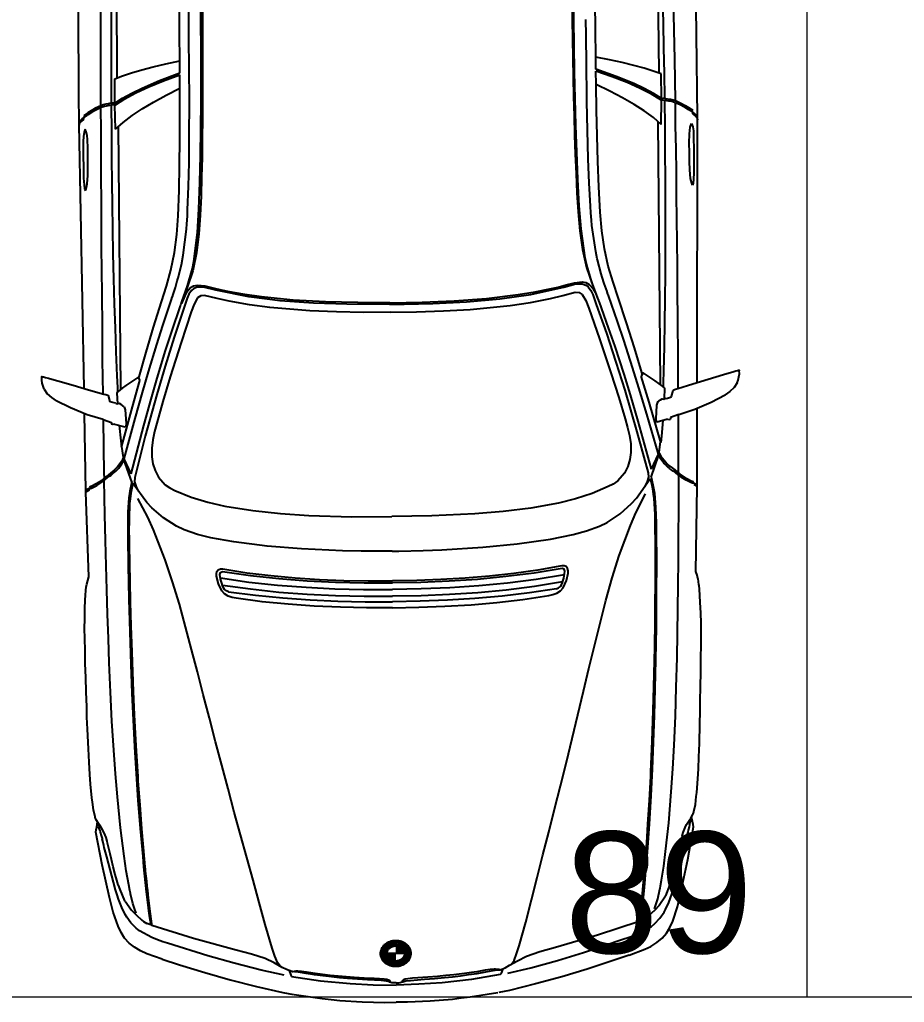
# Model space of a CAD drawing. Header units: inches. Extents: x 13 to 261, y -112 to -47.
# Drawn here: x 221.956 to 224.58, y -58.562 to -55.649 of the extents above; entities that cross this region are included whole.
import ezdxf

# ---------------------------------------------------------------- set-up
doc = ezdxf.new("R2010")
doc.units = ezdxf.units.IN
doc.header["$MEASUREMENT"] = 0
doc.layers.add('CAJONES', color=3, linetype='Continuous', lineweight=20)
doc.layers.add('TEXTOS', color=124, linetype='Continuous', lineweight=30)
doc.styles.add('TEXTOS', font='ARIALUNI.TTF', dxfattribs={"height": 0.36})

msp = doc.modelspace()

# ---------------------------------------------------------------- linework, layer by layer
at = {"linetype": 'Continuous'}
for p, q in [((223.6649, -55.7955), (223.6645, -55.76)), ((222.4309, -55.8066), (222.4306, -55.7711)), ((222.4308, -55.8521), (222.431, -55.8126)), ((223.6658, -55.841), (223.6649, -55.8015)), ((223.8591, -55.8823), (223.858, -55.8098)), ((222.2382, -55.8968), (222.2381, -55.8243)), ((222.2382, -55.8968), (222.2282, -55.8959)), ((223.8591, -55.8823), (223.8691, -55.8812)), ((222.151, -55.9351), (222.146, -55.9331)), ((223.947, -55.919), (223.952, -55.917)), ((223.9521, -55.9285), (223.952, -55.9225)), ((222.1322, -55.9572), (222.1322, -55.9567)), ((222.1323, -55.9597), (222.1322, -55.9572)), ((222.1468, -56.7421), (222.1323, -55.9597)), ((222.1461, -55.9446), (222.1461, -55.9386)), ((223.8562, -56.7309), (223.8492, -55.9504)), ((223.9657, -56.7259), (223.9662, -55.9433)), ((223.9662, -55.9408), (223.9662, -55.9403)), ((223.9662, -55.9433), (223.9662, -55.9408)), ((222.2563, -56.7452), (222.2493, -55.9647)), ((222.4069, -56.4758), (222.4074, -56.4743)), ((223.674, -56.4825), (223.6735, -56.481)), ((223.7008, -56.4642), (223.7003, -56.4627)), ((222.4341, -56.4936), (222.4345, -56.4921)), ((223.8683, -56.7402), (223.8671, -56.7738)), ((223.8891, -56.7666), (223.8939, -56.7485)), ((223.8984, -56.7465), (223.8939, -56.7485)), ((222.2144, -56.7615), (222.219, -56.7635)), ((222.2241, -56.7815), (222.219, -56.7635)), ((222.2444, -56.7548), (222.2462, -56.7883)), ((223.8721, -56.7722), (223.8671, -56.7738)), ((222.2412, -56.7868), (222.2462, -56.7883)), ((222.2658, -56.7971), (222.2688, -56.8056)), ((223.8477, -56.7829), (223.8448, -56.7915)), ((223.9654, -57.0284), (223.9654, -56.8009)), ((222.1525, -57.0446), (222.1484, -56.8171)), ((222.2031, -56.8346), (222.2282, -56.8429)), ((223.8776, -56.8332), (223.8462, -56.8419)), ((223.8861, -56.8326), (223.8857, -56.8336)), ((223.911, -56.8194), (223.8861, -56.8281)), ((223.8861, -56.8281), (223.8861, -56.8326)), ((222.2282, -56.8429), (222.2282, -56.8474)), ((222.2282, -56.8474), (222.2287, -56.8484)), ((222.2367, -56.8478), (222.2683, -56.8561)), ((222.2636, -56.9466), (222.2588, -56.9141)), ((223.8525, -56.9324), (223.8567, -56.8999)), ((222.2888, -57.0194), (222.2652, -56.9531)), ((223.8287, -57.0056), (223.8511, -56.9389)), ((223.8252, -57.0116), (223.8257, -57.0106)), ((223.8268, -57.0131), (223.8257, -57.0106)), ((222.2908, -57.0269), (222.2918, -57.0244)), ((222.2923, -57.0254), (222.2918, -57.0244)), ((223.9549, -57.0275), (223.9639, -57.0329)), ((223.9612, -57.2849), (223.9654, -57.0339)), ((223.9639, -57.0329), (223.9654, -57.0339)), ((223.9654, -57.0339), (223.9654, -57.0284)), ((223.9654, -57.0304), (223.9654, -57.0299)), ((222.1525, -57.0501), (222.1525, -57.0446)), ((222.1525, -57.0466), (222.1525, -57.0461)), ((222.154, -57.0491), (222.1525, -57.0501)), ((222.1613, -57.301), (222.1525, -57.0501)), ((222.163, -57.0435), (222.154, -57.0491)), ((222.3357, -57.124), (222.3067, -57.0682)), ((223.7836, -57.111), (223.8116, -57.0548)), ((223.9711, -57.3263), (223.9705, -57.3239)), ((222.1521, -57.3426), (222.1526, -57.3401)), ((223.9551, -57.9985), (223.9556, -57.9965)), ((222.1801, -58.0144), (222.1796, -58.0124)), ((223.9332, -58.0732), (223.9361, -58.0617)), ((222.2033, -58.0887), (222.2002, -58.0772)), ((222.2684, -58.2621), (222.2679, -58.2611)), ((223.8713, -58.2478), (223.8718, -58.2468)), ((223.7935, -58.321), (223.8074, -58.3149)), ((222.3475, -58.3339), (222.3335, -58.328)), ((223.0802, -58.3823), (223.0618, -58.3824)), ((223.0464, -58.4112), (223.0304, -58.4113)), ((223.0469, -58.4099), (223.0307, -58.41)), ((223.0475, -58.4086), (223.031, -58.4087)), ((223.0482, -58.4072), (223.0314, -58.4074)), ((223.0449, -58.406), (223.0319, -58.4061)), ((223.0416, -58.4047), (223.0325, -58.4048)), ((223.0383, -58.4034), (223.0331, -58.4035)), ((223.0351, -58.4022), (223.0337, -58.4022)), ((223.0359, -58.4009), (223.0345, -58.4009)), ((223.0368, -58.3995), (223.0353, -58.3996)), ((223.0393, -58.3982), (223.0362, -58.3983)), ((223.0386, -58.3969), (223.0372, -58.3969)), ((223.0398, -58.3956), (223.0383, -58.3956)), ((223.0404, -58.3995), (223.0383, -58.3995)), ((223.0437, -58.3943), (223.0395, -58.3943)), ((223.0426, -58.393), (223.0409, -58.393)), ((223.0442, -58.3917), (223.0423, -58.3917)), ((223.0449, -58.3956), (223.0436, -58.3956)), ((223.0635, -58.3902), (223.044, -58.3904)), ((223.0451, -58.3995), (223.0448, -58.3995)), ((223.0635, -58.3889), (223.0458, -58.3891)), ((223.0484, -58.4007), (223.0459, -58.4008)), ((223.0634, -58.3915), (223.0466, -58.3917)), ((223.0525, -58.402), (223.0471, -58.4021)), ((223.049, -58.4059), (223.0472, -58.406)), ((223.0634, -58.3928), (223.0477, -58.3929)), ((223.0636, -58.3876), (223.0479, -58.3877)), ((223.05, -58.4046), (223.048, -58.4046)), ((223.0511, -58.4033), (223.0482, -58.4033)), ((223.0634, -58.3941), (223.0489, -58.3942)), ((223.0663, -58.3954), (223.05, -58.3955)), ((223.0636, -58.3863), (223.0503, -58.3864)), ((223.0612, -58.3967), (223.0512, -58.3968)), ((223.054, -58.4007), (223.0517, -58.4007)), ((223.0582, -58.3981), (223.0523, -58.3981)), ((223.0637, -58.385), (223.0532, -58.3851)), ((223.0559, -58.3994), (223.0533, -58.3994)), ((223.0637, -58.3837), (223.0567, -58.3838)), ((223.076, -58.394), (223.0662, -58.3941)), ((223.0686, -58.3915), (223.0676, -58.3915)), ((223.0691, -58.3928), (223.0676, -58.3928)), ((223.068, -58.3902), (223.0677, -58.3902)), ((223.0737, -58.3836), (223.0683, -58.3837)), ((223.0732, -58.3849), (223.0688, -58.385)), ((223.0727, -58.3862), (223.0694, -58.3863)), ((223.0722, -58.3875), (223.0699, -58.3876)), ((223.0717, -58.3888), (223.0704, -58.3888)), ((223.0712, -58.3901), (223.0709, -58.3901)), ((223.0793, -58.3979), (223.0711, -58.3979)), ((223.0827, -58.3991), (223.0711, -58.3992)), ((223.085, -58.4004), (223.0711, -58.4005)), ((223.087, -58.4017), (223.0711, -58.4018)), ((223.0885, -58.403), (223.0712, -58.4031)), ((223.0898, -58.4043), (223.0712, -58.4044)), ((223.091, -58.4056), (223.0712, -58.4057)), ((223.0919, -58.4069), (223.0712, -58.407)), ((223.0927, -58.4081), (223.0712, -58.4083)), ((223.0934, -58.4094), (223.0712, -58.4096)), ((223.094, -58.4107), (223.0712, -58.4109)), ((223.0746, -58.3927), (223.073, -58.3927)), ((223.0745, -58.3914), (223.0736, -58.3914)), ((223.0744, -58.3901), (223.0741, -58.3901)), ((223.0895, -58.3952), (223.0759, -58.3953)), ((223.0852, -58.3835), (223.0783, -58.3836)), ((223.0888, -58.3848), (223.0783, -58.3849)), ((223.0917, -58.3861), (223.0784, -58.3862)), ((223.0942, -58.3873), (223.0785, -58.3875)), ((223.0962, -58.3886), (223.0785, -58.3888)), ((223.0981, -58.3899), (223.0786, -58.3901)), ((223.0998, -58.3912), (223.0787, -58.3914)), ((223.0944, -58.3925), (223.0787, -58.3927)), ((223.0936, -58.3938), (223.0788, -58.394)), ((223.0886, -58.3965), (223.081, -58.3966)), ((223.0885, -58.3978), (223.084, -58.3978)), ((223.0891, -58.3991), (223.0864, -58.3991)), ((223.0903, -58.4004), (223.0883, -58.4004)), ((223.0915, -58.4017), (223.0898, -58.4017)), ((223.0927, -58.4029), (223.0912, -58.403)), ((223.0939, -58.4042), (223.0924, -58.4043)), ((223.0955, -58.399), (223.0929, -58.399)), ((223.0942, -58.3977), (223.0932, -58.3977)), ((223.0951, -58.4055), (223.0934, -58.4055)), ((223.0967, -58.4003), (223.0941, -58.4003)), ((223.1109, -58.4067), (223.0942, -58.4068)), ((223.1114, -58.408), (223.0949, -58.4081)), ((223.0961, -58.4016), (223.0954, -58.4016)), ((223.1118, -58.4093), (223.0956, -58.4094)), ((223.1121, -58.4106), (223.0961, -58.4107)), ((223.0992, -58.3964), (223.0967, -58.3964)), ((223.1105, -58.4054), (223.0973, -58.4055)), ((223.1004, -58.3977), (223.0978, -58.3977)), ((223.0998, -58.399), (223.099, -58.399)), ((223.1099, -58.4041), (223.0991, -58.4042)), ((223.1013, -58.3925), (223.0994, -58.3925)), ((223.1026, -58.3938), (223.1006, -58.3938)), ((223.1093, -58.4028), (223.101, -58.4029)), ((223.1039, -58.395), (223.1019, -58.3951)), ((223.1086, -58.4015), (223.1029, -58.4016)), ((223.105, -58.3963), (223.1031, -58.3964)), ((223.106, -58.3976), (223.1043, -58.3976)), ((223.1078, -58.4002), (223.1047, -58.4002)), ((223.1069, -58.3989), (223.1055, -58.3989)), ((223.0455, -58.4151), (223.0298, -58.4152)), ((223.0454, -58.4164), (223.0298, -58.4165)), ((223.0453, -58.4177), (223.0298, -58.4178)), ((223.0454, -58.419), (223.0298, -58.4191)), ((223.0455, -58.4203), (223.0299, -58.4204)), ((223.0457, -58.4138), (223.03, -58.4139)), ((223.0458, -58.4216), (223.03, -58.4217)), ((223.046, -58.4125), (223.0302, -58.4126)), ((223.0461, -58.4229), (223.0302, -58.423)), ((223.0465, -58.4242), (223.0305, -58.4243)), ((223.047, -58.4255), (223.0308, -58.4256)), ((223.0476, -58.4268), (223.0312, -58.4269)), ((223.0484, -58.428), (223.0316, -58.4282)), ((223.0492, -58.4293), (223.0321, -58.4295)), ((223.0502, -58.4306), (223.0327, -58.4308)), ((223.0514, -58.4319), (223.0333, -58.4321)), ((223.0527, -58.4332), (223.034, -58.4334)), ((223.0543, -58.4345), (223.0348, -58.4347)), ((223.0562, -58.4358), (223.0356, -58.436)), ((223.0585, -58.4371), (223.0365, -58.4373)), ((223.0616, -58.4383), (223.0376, -58.4385)), ((223.0666, -58.4396), (223.0387, -58.4398)), ((223.103, -58.4406), (223.04, -58.4411)), ((223.0972, -58.4172), (223.0453, -58.4177)), ((223.0713, -58.4174), (223.0473, -58.4177)), ((223.0713, -58.4187), (223.0474, -58.419)), ((223.0713, -58.42), (223.0476, -58.4203)), ((223.0713, -58.4213), (223.0478, -58.4215)), ((223.0713, -58.4226), (223.0482, -58.4228)), ((223.0713, -58.4239), (223.0486, -58.4241)), ((223.0714, -58.4252), (223.0492, -58.4254)), ((223.0714, -58.4265), (223.0498, -58.4267)), ((223.0714, -58.4278), (223.0507, -58.428)), ((223.0714, -58.4291), (223.0516, -58.4293)), ((223.0714, -58.4304), (223.0527, -58.4306)), ((223.0714, -58.4317), (223.0541, -58.4319)), ((223.0714, -58.433), (223.0556, -58.4332)), ((223.0714, -58.4343), (223.0575, -58.4345)), ((223.0715, -58.4356), (223.0599, -58.4357)), ((223.0715, -58.4369), (223.0632, -58.437)), ((223.0944, -58.412), (223.0712, -58.4122)), ((223.0948, -58.4133), (223.0713, -58.4135)), ((223.095, -58.4146), (223.0713, -58.4148)), ((223.0952, -58.4159), (223.0713, -58.4161)), ((223.1043, -58.4392), (223.0763, -58.4395)), ((223.1054, -58.4379), (223.0813, -58.4382)), ((223.1064, -58.4366), (223.0844, -58.4368)), ((223.1073, -58.4353), (223.0867, -58.4355)), ((223.1081, -58.434), (223.0886, -58.4342)), ((223.1088, -58.4327), (223.0901, -58.4329)), ((223.1095, -58.4314), (223.0914, -58.4316)), ((223.1101, -58.4301), (223.0926, -58.4302)), ((223.1107, -58.4288), (223.0936, -58.4289)), ((223.1111, -58.4275), (223.0944, -58.4276)), ((223.1116, -58.4262), (223.0951, -58.4263)), ((223.1119, -58.4249), (223.0957, -58.425)), ((223.1122, -58.4236), (223.0962, -58.4237)), ((223.1123, -58.4119), (223.0965, -58.412)), ((223.1124, -58.4223), (223.0966, -58.4224)), ((223.1125, -58.4132), (223.0968, -58.4133)), ((223.1126, -58.421), (223.0969, -58.4211)), ((223.1127, -58.4145), (223.097, -58.4146)), ((223.1127, -58.4197), (223.0971, -58.4198)), ((223.1128, -58.4158), (223.0972, -58.4159)), ((223.1128, -58.4171), (223.0972, -58.4172)), ((223.1128, -58.4184), (223.0972, -58.4185)), ((223.1017, -58.4419), (223.0413, -58.4424)), ((223.1002, -58.4432), (223.0428, -58.4437)), ((223.0986, -58.4445), (223.0445, -58.445)), ((223.0967, -58.4458), (223.0463, -58.4463)), ((223.0947, -58.4471), (223.0484, -58.4475)), ((223.0923, -58.4485), (223.0509, -58.4488)), ((223.0894, -58.4498), (223.0537, -58.4501)), ((223.0859, -58.4511), (223.0573, -58.4514)), ((223.0808, -58.4525), (223.0624, -58.4526))]:
    msp.add_line(p, q, dxfattribs=at)
for points in [[(223.8691, -55.8812), (223.868, -55.8072), (223.8663, -55.7337), (223.8652, -55.6597), (223.8635, -55.5857), (223.8613, -55.5118), (223.8597, -55.4378), (223.8575, -55.3638), (223.8548, -55.2898), (223.8522, -55.2158), (223.8495, -55.1418), (223.8464, -55.0679), (223.8432, -54.9939), (223.8395, -54.9204), (223.8359, -54.8465)], [(222.1968, -55.9042), (222.1967, -55.7822), (222.1969, -55.6942), (222.1971, -55.6061), (222.1974, -55.5246), (222.1981, -55.4431), (222.1988, -55.3486), (222.2005, -55.2536), (222.2028, -55.1256), (222.2041, -55.0426), (222.2053, -54.959), (222.2066, -54.876)], [(222.2282, -55.8959), (222.228, -55.8219), (222.2284, -55.7484), (222.2282, -55.6744), (222.2286, -55.6004), (222.2294, -55.5264), (222.2297, -55.4523), (222.2306, -55.3783), (222.2319, -55.3043), (222.2332, -55.2303), (222.2346, -55.1563), (222.2364, -55.0823), (222.2383, -55.0083), (222.2406, -54.9347), (222.2429, -54.8607)], [(223.9007, -55.8889), (223.8986, -55.7669), (223.8968, -55.6789), (223.895, -55.591), (223.8933, -55.5095), (223.8911, -55.428), (223.8887, -55.3335), (223.8854, -55.2385), (223.8807, -55.1106), (223.878, -55.0276), (223.8752, -54.9441), (223.8725, -54.8611)], [(222.4576, -55.6593), (222.4573, -55.6288), (222.4573, -55.6283), (222.4564, -55.5243), (222.4557, -55.5068), (222.4533, -55.3988), (222.4519, -55.3594), (222.4507, -55.3364), (222.4429, -55.2504), (222.4413, -55.2374), (222.4225, -55.1466), (222.4204, -55.1396), (222.3927, -55.0524), (222.3906, -55.0469), (222.3906, -55.0464)], [(223.9662, -55.9408), (223.9661, -55.9378), (223.9654, -55.8563), (223.9642, -55.7748), (223.9635, -55.6928), (223.9622, -55.6134), (223.961, -55.5339), (223.9593, -55.4549), (223.9581, -55.3754), (223.9564, -55.2959), (223.9542, -55.2164), (223.952, -55.1369)], [(222.1322, -55.9572), (222.1322, -55.9542), (222.1315, -55.8727), (222.1313, -55.7912), (222.1305, -55.7092), (222.1303, -55.6297), (222.1301, -55.5502), (222.1304, -55.4712), (222.1302, -55.3917), (222.1305, -55.3122), (222.1313, -55.2327), (222.132, -55.1532)], [(222.2443, -55.2327), (222.2435, -55.3167), (222.2433, -55.4012), (222.243, -55.4852), (222.2428, -55.5692), (222.243, -55.6532), (222.2438, -55.7372), (222.2445, -55.8212)], [(223.8412, -55.2184), (223.8435, -55.3024), (223.8452, -55.3869), (223.847, -55.4709), (223.8487, -55.5549), (223.85, -55.6389), (223.8507, -55.7229), (223.8515, -55.8069)], [(222.4306, -55.7711), (222.4299, -55.6901), (222.4296, -55.6086), (222.4284, -55.5276), (222.4267, -55.4466), (222.4245, -55.3651)], [(223.6645, -55.76), (223.6638, -55.679), (223.6626, -55.5975), (223.6624, -55.5165), (223.6626, -55.4355), (223.6634, -55.354)], [(222.4936, -55.659), (222.4933, -55.5755)], [(223.5995, -55.6491), (223.5983, -55.5656)], [(222.4981, -55.6015), (222.4986, -55.659)], [(223.594, -55.5917), (223.5945, -55.6491)], [(222.4074, -56.4743), (222.4098, -56.4673), (222.4098, -56.4668), (222.4176, -56.4427), (222.4234, -56.4237), (222.4258, -56.4141), (222.4365, -56.372), (222.4369, -56.3695), (222.4412, -56.347), (222.4511, -56.2699), (222.4519, -56.2544), (222.4532, -56.2319), (222.454, -56.2124), (222.4569, -56.1438), (222.4583, -56.0723), (222.459, -55.9868), (222.4593, -55.9018), (222.4591, -55.8863), (222.4588, -55.7933), (222.458, -55.7053), (222.4576, -55.6593)], [(222.4345, -56.4921), (222.437, -56.4855), (222.4541, -56.4379), (222.4681, -56.3868), (222.4724, -56.3657), (222.4831, -56.2796), (222.4875, -56.2106), (222.4903, -56.1315), (222.4921, -56.052), (222.4934, -55.9725), (222.4937, -55.893), (222.494, -55.814), (222.4938, -55.7345), (222.4936, -55.659)], [(222.4986, -55.659), (222.4986, -55.716), (222.4986, -55.773), (222.4986, -55.83), (222.4986, -55.887), (222.4981, -55.944), (222.4976, -56.001), (222.4967, -56.058), (222.4952, -56.115), (222.4937, -56.172), (222.4912, -56.2285), (222.4872, -56.2851), (222.4802, -56.3401), (222.4692, -56.3937), (222.4531, -56.4434), (222.436, -56.4905)], [(223.5945, -55.6491), (223.5956, -55.7061), (223.5966, -55.7631), (223.5976, -55.8201), (223.5986, -55.8771), (223.6001, -55.9341), (223.6016, -55.9911), (223.6036, -56.0481), (223.6061, -56.1051), (223.6086, -56.162), (223.6121, -56.2185), (223.6171, -56.275), (223.6251, -56.3299), (223.6371, -56.3833), (223.6541, -56.4326), (223.672, -56.4795)], [(223.6735, -56.481), (223.6709, -56.4745), (223.653, -56.4272), (223.6381, -56.3763), (223.6334, -56.3553), (223.6211, -56.2694), (223.6155, -56.2005), (223.6113, -56.1215), (223.6081, -56.042), (223.6053, -55.9626), (223.6036, -55.8831), (223.6019, -55.8041), (223.6007, -55.7246), (223.5995, -55.6491)], [(223.7003, -56.4627), (223.6978, -56.4558), (223.6978, -56.4553), (223.6895, -56.4313), (223.6834, -56.4124), (223.6808, -56.4029), (223.6694, -56.361), (223.6689, -56.3585), (223.6642, -56.3361), (223.653, -56.2591), (223.6519, -56.2437), (223.6502, -56.2212), (223.649, -56.2017), (223.6449, -56.1332), (223.6422, -56.0617), (223.64, -55.9763), (223.6382, -55.8913), (223.6381, -55.8758), (223.6367, -55.7828), (223.636, -55.6948), (223.6355, -55.6488)], [(223.858, -55.8098), (223.8349, -55.8015), (223.8083, -55.7927), (223.7778, -55.7845), (223.7432, -55.7763), (223.7056, -55.7682), (223.6645, -55.76)], [(222.2381, -55.8243), (222.261, -55.8156), (222.2874, -55.8063), (222.3178, -55.7976), (222.3522, -55.7888), (222.3897, -55.7799), (222.4306, -55.7711)], [(222.2382, -55.8968), (222.2611, -55.8821), (222.2884, -55.8668), (222.3193, -55.8516), (222.3711, -55.8291), (222.4309, -55.8066)], [(222.2397, -55.9013), (222.2676, -55.884), (222.3009, -55.8662), (222.3393, -55.8479), (222.3826, -55.83), (222.431, -55.8126)], [(223.8591, -55.8823), (223.836, -55.868), (223.8084, -55.8532), (223.7772, -55.8385), (223.7251, -55.817), (223.6649, -55.7955)], [(223.8577, -55.8868), (223.8295, -55.8701), (223.7959, -55.8529), (223.7572, -55.8352), (223.7136, -55.8181), (223.6649, -55.8015)], [(223.803, -56.7003), (223.8014, -56.6948), (223.7798, -56.6215), (223.7561, -56.5477), (223.7314, -56.473), (223.716, -56.4271), (223.7016, -56.3797), (223.6901, -56.3283), (223.6826, -56.2749), (223.6776, -56.2194), (223.6735, -56.1445), (223.6703, -56.069), (223.6686, -55.993), (223.6669, -55.917), (223.6658, -55.841)], [(223.8588, -55.9593), (223.8357, -55.9395), (223.8085, -55.9197), (223.7783, -55.9005), (223.7441, -55.8808), (223.7064, -55.8612), (223.6658, -55.841)], [(222.2399, -55.9738), (222.2627, -55.9536), (222.2895, -55.9333), (222.3194, -55.9136), (222.3532, -55.8933), (222.3905, -55.8729), (222.4308, -55.8521)], [(222.309, -56.7137), (222.3105, -56.7082), (222.3308, -56.6345), (222.3531, -56.5603), (222.3765, -56.4851), (222.3911, -56.4389), (222.4046, -56.3913), (222.4152, -56.3397), (222.4217, -56.2862), (222.4257, -56.2306), (222.4285, -56.1556), (222.4304, -56.0801), (222.4307, -56.0041), (222.431, -55.9281), (222.4308, -55.8521)], [(222.2282, -55.8959), (222.2267, -55.8964), (222.2267, -55.8969), (222.2197, -55.8985), (222.2117, -55.8995), (222.2037, -55.9016), (222.1968, -55.9042), (222.1813, -55.9118), (222.1684, -55.9189), (222.158, -55.9255), (222.146, -55.9331)], [(222.2288, -55.9019), (222.2268, -55.9024), (222.2228, -55.9034), (222.2178, -55.9045), (222.2168, -55.9045), (222.2128, -55.905), (222.2073, -55.9061), (222.1973, -55.9097), (222.1968, -55.9097), (222.1953, -55.9107), (222.1933, -55.9117), (222.1894, -55.9132), (222.1834, -55.9163), (222.1724, -55.9224), (222.1585, -55.931), (222.1575, -55.9315), (222.156, -55.9325), (222.155, -55.933), (222.1461, -55.9386)], [(222.2399, -55.9738), (222.2383, -55.9023), (222.2397, -55.9013), (222.2283, -55.9019)], [(222.2474, -56.7522), (222.2467, -56.7392), (222.2454, -56.7053), (222.2423, -56.6333), (222.2397, -56.5628), (222.2375, -56.4923), (222.2354, -56.4173), (222.2337, -56.3428), (222.2325, -56.2684), (222.2314, -56.1994), (222.2303, -56.1304), (222.2297, -56.0614), (222.229, -55.9814), (222.2283, -55.9019)], [(223.8588, -55.9593), (223.8592, -55.8878), (223.8577, -55.8868), (223.8692, -55.8872)], [(223.8653, -56.7378), (223.8657, -56.7248), (223.8664, -56.6908), (223.8682, -56.6187), (223.8696, -56.5482), (223.8705, -56.4777), (223.8713, -56.4027), (223.8716, -56.3282), (223.8715, -56.2537), (223.8713, -56.1847), (223.8712, -56.1157), (223.8706, -56.0467), (223.8699, -55.9667), (223.8692, -55.8872)], [(223.8687, -55.8872), (223.8707, -55.8877), (223.8747, -55.8887), (223.8797, -55.8896), (223.8807, -55.8896), (223.8847, -55.8901), (223.8902, -55.891), (223.9003, -55.8944), (223.9008, -55.8944), (223.9023, -55.8954), (223.9043, -55.8964), (223.9083, -55.8979), (223.9143, -55.9008), (223.9254, -55.9067), (223.9394, -55.9151), (223.9404, -55.9156), (223.942, -55.9166), (223.943, -55.917), (223.952, -55.9225)], [(223.8691, -55.8812), (223.8706, -55.8817), (223.8706, -55.8822), (223.8777, -55.8836), (223.8857, -55.8846), (223.8937, -55.8865), (223.9007, -55.8889), (223.9163, -55.8963), (223.9293, -55.9032), (223.9399, -55.9096), (223.952, -55.917)], [(223.9093, -56.7429), (223.909, -56.6444), (223.9081, -56.5454), (223.9072, -56.4464), (223.9066, -56.3774), (223.906, -56.3084), (223.9053, -56.2394), (223.9042, -56.1704), (223.9036, -56.1014), (223.9025, -56.0324), (223.9014, -55.9634), (223.9008, -55.8944)], [(222.1322, -55.9537), (222.1352, -55.9492), (222.1411, -55.9432), (222.151, -55.9351)], [(222.2034, -56.7581), (222.202, -56.6596), (222.2011, -56.5606), (222.2003, -56.4617), (222.1996, -56.3927), (222.199, -56.3237), (222.1984, -56.2547), (222.1983, -56.1857), (222.1977, -56.1167), (222.1976, -56.0477), (222.1974, -55.9787), (222.1968, -55.9097)], [(223.9661, -55.9373), (223.9631, -55.9329), (223.957, -55.9269), (223.947, -55.919)], [(223.9662, -55.9433), (223.9626, -55.9374), (223.9521, -55.9285)], [(222.1322, -55.9572), (222.1322, -55.9557), (222.1322, -55.9547), (222.1322, -55.9537)], [(222.1323, -55.9597), (222.1357, -55.9537), (222.1461, -55.9446)], [(223.9512, -56.1397), (223.9489, -56.134), (223.9458, -56.1195), (223.9435, -56.0945), (223.9428, -56.069), (223.9421, -56.0431), (223.9418, -56.0151), (223.9426, -55.9875), (223.943, -55.9775), (223.9444, -55.968), (223.9483, -55.9572)], [(223.9483, -55.9572), (223.9519, -55.9665), (223.954, -55.9789), (223.9546, -55.9939), (223.9555, -56.0379), (223.9558, -56.0704), (223.9556, -56.1024), (223.9548, -56.1224), (223.9534, -56.134), (223.9512, -56.1397)], [(223.9662, -55.9408), (223.9662, -55.9393), (223.9661, -55.9383), (223.9661, -55.9373)], [(222.1504, -55.9732), (222.147, -55.9826), (222.1451, -55.9951), (222.1447, -56.0101), (222.1446, -56.0541), (222.1449, -56.0866), (222.1457, -56.1186), (222.1469, -56.1386), (222.1485, -56.1501), (222.1508, -56.1558)], [(222.1508, -56.1558), (222.153, -56.1501), (222.1558, -56.1355), (222.1576, -56.1105), (222.1579, -56.085), (222.1582, -56.059), (222.1579, -56.031), (222.1567, -56.0035), (222.1561, -55.9935), (222.1545, -55.984), (222.1504, -55.9732)], [(223.054, -56.488), (223.0545, -56.488), (223.1495, -56.4862), (223.15, -56.4862), (223.245, -56.4823), (223.3404, -56.4755), (223.4348, -56.4641), (223.4843, -56.4562), (223.5287, -56.4473), (223.5531, -56.4416), (223.5771, -56.4353), (223.601, -56.4291), (223.6245, -56.4264), (223.6355, -56.4283), (223.6451, -56.4337), (223.6567, -56.4466), (223.6623, -56.4571), (223.672, -56.4795)], [(223.0541, -56.493), (222.9266, -56.4927), (222.827, -56.4895), (222.728, -56.4824), (222.6359, -56.4708), (222.5372, -56.4511), (222.5016, -56.4425), (222.4831, -56.4421), (222.4721, -56.4462), (222.4652, -56.4518), (222.4578, -56.4628), (222.4524, -56.4749), (222.4426, -56.504), (222.4139, -56.5902), (222.3872, -56.676), (222.3624, -56.7602), (222.3285, -56.884), (222.2971, -57.0058)], [(223.054, -56.488), (223.0535, -56.488), (222.9585, -56.4879), (222.958, -56.4879), (222.863, -56.4857), (222.7674, -56.4806), (222.6729, -56.4709), (222.6233, -56.4639), (222.5787, -56.4558), (222.5542, -56.4505), (222.5301, -56.4447), (222.5061, -56.4389), (222.4825, -56.4366), (222.4716, -56.4387), (222.4621, -56.4443), (222.4507, -56.4574), (222.4453, -56.468), (222.436, -56.4905)], [(223.0541, -56.493), (223.1816, -56.4904), (223.281, -56.4855), (223.3799, -56.4766), (223.4718, -56.4633), (223.5701, -56.4419), (223.6056, -56.4326), (223.624, -56.4319), (223.6351, -56.4358), (223.6421, -56.4413), (223.6497, -56.4522), (223.6553, -56.4641), (223.6656, -56.493), (223.6959, -56.5788), (223.7241, -56.664), (223.7504, -56.7478), (223.7865, -56.871), (223.8201, -56.9922)], [(223.0543, -56.5165), (223.1333, -56.5153), (223.2128, -56.5126), (223.2917, -56.5079), (223.4106, -56.4963), (223.471, -56.4873), (223.5304, -56.4753), (223.5304, -56.4753), (223.5664, -56.4664), (223.6033, -56.4571), (223.6148, -56.4575), (223.6243, -56.4639), (223.635, -56.4818), (223.6442, -56.5047), (223.6755, -56.595), (223.7094, -56.6962), (223.7326, -56.769), (223.7516, -56.8328), (223.7589, -56.8577), (223.7646, -56.8817), (223.7683, -56.9066), (223.7685, -56.9321), (223.7652, -56.9527), (223.7594, -56.9732), (223.7496, -56.9933), (223.7298, -57.0165), (223.7164, -57.0256), (223.7014, -57.0332), (223.6536, -57.0537), (223.6048, -57.0696), (223.5544, -57.0821), (223.472, -57.0968), (223.3896, -57.107), (223.3061, -57.1143), (223.1782, -57.1204), (223.0597, -57.122)], [(222.287, -56.9954), (222.2656, -56.9511), (222.2986, -56.8318), (222.3204, -56.7541), (222.3378, -56.6929), (222.3626, -56.6117), (222.3806, -56.5555), (222.4059, -56.4788), (222.4069, -56.4758)], [(223.0543, -56.5165), (222.9753, -56.5167), (222.8958, -56.5154), (222.8167, -56.5121), (222.6976, -56.5027), (222.6371, -56.4947), (222.5775, -56.4838), (222.5775, -56.4838), (222.5414, -56.4756), (222.5043, -56.4669), (222.4928, -56.4675), (222.4834, -56.4741), (222.473, -56.4922), (222.4642, -56.5153), (222.4346, -56.6061), (222.4025, -56.7079), (222.3806, -56.7811), (222.3627, -56.8452), (222.3559, -56.8703), (222.3506, -56.8943), (222.3474, -56.9194), (222.3476, -56.9449), (222.3513, -56.9653), (222.3575, -56.9858), (222.3676, -57.0057), (222.3878, -57.0285), (222.4014, -57.0374), (222.4165, -57.0447), (222.4647, -57.0643), (222.5138, -57.0794), (222.5644, -57.0909), (222.647, -57.1042), (222.7296, -57.1129), (222.8132, -57.1187), (222.9412, -57.1226), (223.0597, -57.122)], [(223.83, -56.9816), (223.7907, -56.8389), (223.7675, -56.7611), (223.7484, -56.6998), (223.7217, -56.618), (223.7027, -56.5622), (223.6755, -56.486), (223.674, -56.4825)], [(223.83, -56.9816), (223.8506, -56.9369), (223.8155, -56.8182), (223.7923, -56.7409), (223.7738, -56.6801), (223.7476, -56.5993), (223.7286, -56.5435), (223.7019, -56.4672), (223.7008, -56.4642)], [(222.287, -56.9954), (222.3238, -56.8521), (222.3456, -56.7739), (222.3635, -56.7122), (222.3888, -56.63), (222.4068, -56.5738), (222.4326, -56.4971), (222.4341, -56.4936)], [(224.0899, -56.6893), (224.0904, -56.6888), (224.0879, -56.6893), (224.0849, -56.6898), (224.0794, -56.6914), (224.0709, -56.6939), (224.0604, -56.697), (224.043, -56.7022), (223.9981, -56.7161), (223.9527, -56.73), (223.9074, -56.7439), (223.9014, -56.7454), (223.8984, -56.7465)], [(224.0842, -56.7258), (224.0871, -56.7173), (224.089, -56.7083), (224.0905, -56.6988), (224.0899, -56.6893)], [(222.022, -56.7078), (222.0214, -56.7073), (222.024, -56.7077), (222.027, -56.7082), (222.0325, -56.7097), (222.041, -56.7121), (222.0515, -56.715), (222.0691, -56.7198), (222.1142, -56.7329), (222.1598, -56.746), (222.2054, -56.7591), (222.2114, -56.7606), (222.2144, -56.7615)], [(222.0283, -56.7442), (222.0252, -56.7357), (222.0231, -56.7267), (222.0215, -56.7173), (222.022, -56.7078)], [(222.2444, -56.7548), (222.2538, -56.7472), (222.2608, -56.7416), (222.2717, -56.7335), (222.307, -56.7097), (222.3126, -56.7192)], [(222.2578, -56.9167), (222.2908, -56.7964), (222.3126, -56.7192)], [(223.8683, -56.7402), (223.8587, -56.7328), (223.8517, -56.7274), (223.8406, -56.7195), (223.8049, -56.6963), (223.7995, -56.7059)], [(223.8578, -56.9023), (223.8227, -56.7827), (223.7995, -56.7059)], [(222.0283, -56.7442), (222.0379, -56.7581), (222.0505, -56.7695), (222.0646, -56.7789)], [(224.0842, -56.7258), (224.0748, -56.7399), (224.0624, -56.7515), (224.0485, -56.7611)], [(222.2031, -56.8346), (222.156, -56.8201), (222.1063, -56.8), (222.0646, -56.7789)], [(223.8477, -56.7829), (223.8561, -56.7759), (223.8611, -56.7728), (223.8666, -56.7738), (223.8671, -56.7738)], [(223.8721, -56.7722), (223.8736, -56.7717), (223.8771, -56.7707), (223.8891, -56.7671)], [(223.911, -56.8194), (223.9579, -56.8039), (224.0072, -56.783), (224.0485, -56.7611)], [(222.2412, -56.7868), (222.2397, -56.7863), (222.2362, -56.7853), (222.2241, -56.782)], [(222.2658, -56.7971), (222.2572, -56.7902), (222.2522, -56.7872), (222.2467, -56.7883), (222.2462, -56.7883)], [(222.2688, -56.8056), (222.2717, -56.8465), (222.2708, -56.8545), (222.2683, -56.8561)], [(223.8448, -56.7915), (223.8426, -56.8325), (223.8437, -56.8405), (223.8462, -56.8419)], [(222.2071, -57.0081), (222.2071, -57.0061), (222.207, -56.9951), (222.2053, -56.9151), (222.2046, -56.8351)], [(223.8637, -56.8373), (223.8596, -56.8833), (223.8578, -56.9023)], [(223.8776, -56.8332), (223.8822, -56.8341), (223.8857, -56.8336)], [(223.9101, -56.9929), (223.9101, -56.9909), (223.91, -56.9799), (223.9102, -56.8999), (223.9095, -56.8199)], [(222.2367, -56.8478), (222.2322, -56.8489), (222.2287, -56.8484)], [(222.2507, -56.8517), (222.2557, -56.8977), (222.2578, -56.9167)], [(222.2631, -56.9481), (222.2592, -56.9576), (222.2458, -56.9748), (222.2414, -56.9798), (222.2354, -56.9854), (222.226, -56.9929), (222.2181, -56.999), (222.2111, -57.0046), (222.2032, -57.0116), (222.1992, -57.0147), (222.1917, -57.0198), (222.1808, -57.0263), (222.1718, -57.0309), (222.1649, -57.034), (222.1629, -57.035)], [(222.2335, -56.9939), (222.2375, -56.9908), (222.2415, -56.9873), (222.2459, -56.9828), (222.2499, -56.9782), (222.2588, -56.9662), (222.2593, -56.9651), (222.2622, -56.9601), (222.2652, -56.9531)], [(222.2631, -56.9481), (222.2636, -56.9471), (222.2636, -56.9466)], [(223.8835, -56.9791), (223.8794, -56.9762), (223.8754, -56.9727), (223.8709, -56.9682), (223.8668, -56.9638), (223.8577, -56.9518), (223.8572, -56.9509), (223.8542, -56.9459), (223.8511, -56.9389)], [(223.853, -56.9339), (223.8525, -56.9329), (223.8525, -56.9324)], [(223.853, -56.9339), (223.8571, -56.9434), (223.8708, -56.9602), (223.8753, -56.9652), (223.8814, -56.9706), (223.8909, -56.978), (223.899, -56.984), (223.906, -56.9894), (223.9141, -56.9963), (223.9181, -56.9993), (223.9257, -57.0042), (223.9367, -57.0106), (223.9458, -57.0151), (223.9528, -57.018), (223.9548, -57.019)], [(223.89, -56.9846), (223.8845, -56.9801), (223.8835, -56.9791)], [(222.2022, -57.0177), (222.2082, -57.0131), (222.2166, -57.0065), (222.2226, -57.0025), (222.2271, -56.9994)], [(222.2271, -56.9994), (222.2325, -56.9949), (222.2335, -56.9939)], [(222.2971, -57.0058), (222.2967, -57.0193), (222.3014, -57.0343), (222.3087, -57.0477)], [(223.0606, -57.2245), (223.0806, -57.2243), (223.1526, -57.2227), (223.2081, -57.2207), (223.3295, -57.2131), (223.4314, -57.2032), (223.5298, -57.1888), (223.5972, -57.1757), (223.6371, -57.1648), (223.676, -57.1505), (223.6984, -57.1393), (223.7367, -57.1139), (223.7709, -57.0836), (223.7857, -57.0675), (223.8252, -57.0116)], [(223.8268, -57.0131), (223.8268, -57.0146), (223.8294, -57.0241), (223.8325, -57.0391), (223.8351, -57.0556), (223.8368, -57.069), (223.8392, -57.1145), (223.84, -57.1565), (223.8401, -57.1685), (223.8403, -57.1845), (223.8404, -57.2555), (223.8403, -57.294), (223.8405, -57.3205), (223.8402, -57.3415), (223.8399, -57.361), (223.8395, -57.4325), (223.8382, -57.51), (223.8357, -57.6271), (223.8339, -57.6966), (223.8307, -57.7881), (223.827, -57.8792), (223.8266, -57.8917), (223.8228, -57.9632), (223.8184, -58.0342), (223.8149, -58.0898), (223.8104, -58.1468), (223.81, -58.1538), (223.8095, -58.1598), (223.8081, -58.1748), (223.8068, -58.1899), (223.8054, -58.2049), (223.8045, -58.2169), (223.8022, -58.2399), (223.7976, -58.2869), (223.7948, -58.309), (223.7939, -58.318), (223.7935, -58.322)], [(223.8287, -57.0056), (223.8308, -57.0141), (223.8349, -57.0326), (223.8386, -57.0525), (223.842, -57.0955), (223.8434, -57.1405), (223.8435, -57.152), (223.8437, -57.17), (223.8444, -57.2535), (223.8438, -57.353), (223.8432, -57.45), (223.8415, -57.547), (223.8398, -57.6315), (223.8375, -57.7116), (223.8347, -57.7911), (223.8314, -57.8706), (223.8276, -57.9497), (223.8229, -58.0337), (223.8166, -58.1168), (223.8144, -58.1473), (223.8081, -58.2218), (223.8048, -58.2519), (223.8021, -58.2774), (223.8002, -58.2914), (223.7983, -58.3044), (223.7969, -58.3104)], [(223.8201, -56.9922), (223.8207, -57.0057), (223.8163, -57.0207), (223.8092, -57.0343)], [(223.8391, -58.2846), (223.844, -58.2705), (223.8484, -58.2555), (223.8546, -58.2269), (223.8546, -58.2269), (223.8551, -58.2244), (223.8565, -58.2164), (223.8594, -58.1999), (223.866, -58.1583), (223.8716, -58.1148), (223.8809, -58.0302), (223.8885, -57.9386), (223.8929, -57.8696), (223.8968, -57.8), (223.9005, -57.714), (223.9033, -57.6275), (223.9055, -57.5409), (223.9068, -57.4684), (223.9077, -57.3964), (223.9085, -57.3244), (223.9094, -57.2529), (223.9097, -57.1774), (223.9106, -57.1019), (223.9106, -56.9994)], [(223.9152, -57.0023), (223.9091, -56.9979), (223.9006, -56.9915), (223.8945, -56.9875), (223.89, -56.9846)], [(223.9549, -57.0245), (223.9513, -57.023), (223.9488, -57.022), (223.9328, -57.0142), (223.9182, -57.0048), (223.9152, -57.0023)], [(222.1664, -57.036), (222.1664, -57.0365), (222.1559, -57.0421), (222.1525, -57.0446)], [(222.1629, -57.0405), (222.1664, -57.039), (222.1689, -57.038), (222.1848, -57.0298), (222.1993, -57.0202), (222.2022, -57.0177)], [(222.1629, -57.035), (222.1649, -57.0355), (222.1664, -57.036)], [(222.1659, -57.0365), (222.1674, -57.036), (222.1649, -57.0355)], [(222.3012, -58.2983), (222.2961, -58.2844), (222.2914, -58.2694), (222.2847, -58.241), (222.2847, -58.241), (222.2842, -58.2385), (222.2826, -58.2305), (222.2794, -58.214), (222.2721, -58.1726), (222.2657, -58.1291), (222.2549, -58.0447), (222.2456, -57.9533), (222.24, -57.8844), (222.2349, -57.8149), (222.2296, -57.7289), (222.2253, -57.6425), (222.2215, -57.556), (222.2189, -57.4835), (222.2168, -57.4115), (222.2146, -57.3396), (222.2125, -57.2681), (222.2108, -57.1926), (222.2086, -57.1171), (222.2067, -57.0146)], [(222.2888, -57.0194), (222.2868, -57.0279), (222.283, -57.0464), (222.2797, -57.0665), (222.2771, -57.1095), (222.2765, -57.1545), (222.2766, -57.166), (222.2767, -57.184), (222.2775, -57.2675), (222.2799, -57.367), (222.2822, -57.464), (222.2856, -57.5609), (222.2889, -57.6454), (222.2926, -57.7254), (222.2968, -57.8048), (222.3015, -57.8843), (222.3067, -57.9633), (222.3129, -58.0472), (222.3207, -58.1301), (222.3235, -58.1606), (222.3311, -58.2351), (222.3349, -58.265), (222.3381, -58.2905), (222.3402, -58.3045), (222.3424, -58.3175), (222.3439, -58.3234)], [(222.2908, -57.0269), (222.2908, -57.0284), (222.2884, -57.0379), (222.2856, -57.0529), (222.2832, -57.0694), (222.2818, -57.0829), (222.2802, -57.1285), (222.2801, -57.1705), (222.2802, -57.1825), (222.2804, -57.1985), (222.2815, -57.2695), (222.2823, -57.308), (222.2826, -57.3345), (222.2833, -57.3554), (222.2839, -57.3749), (222.2856, -57.4464), (222.2883, -57.5239), (222.2928, -57.6409), (222.2959, -57.7103), (222.3007, -57.8018), (222.3061, -57.8928), (222.3067, -57.9053), (222.3118, -57.9767), (222.3175, -58.0477), (222.3219, -58.1031), (222.3275, -58.1601), (222.328, -58.1671), (222.3286, -58.1731), (222.3302, -58.1881), (222.3318, -58.203), (222.3335, -58.218), (222.3346, -58.23), (222.3373, -58.253), (222.3427, -58.3), (222.3459, -58.3219), (222.347, -58.3309), (222.3475, -58.3349)], [(223.0606, -57.2245), (223.0406, -57.2247), (222.9686, -57.2243), (222.9131, -57.2233), (222.7915, -57.2179), (222.6895, -57.2098), (222.5909, -57.1972), (222.5232, -57.1853), (222.4832, -57.1752), (222.444, -57.1615), (222.4214, -57.1507), (222.3827, -57.126), (222.3479, -57.0964), (222.3328, -57.0805), (222.2923, -57.0254)], [(223.9518, -57.0205), (223.9503, -57.02), (223.9528, -57.0195)], [(223.9548, -57.019), (223.9528, -57.0195), (223.9513, -57.02)], [(223.9513, -57.02), (223.9513, -57.0205), (223.9619, -57.0259), (223.9654, -57.0284)], [(222.7285, -58.4551), (222.7205, -58.4441), (222.7128, -58.4251), (222.7046, -58.4012), (222.684, -58.3319), (222.6664, -58.2661), (222.6483, -58.1997), (222.6297, -58.1329), (222.6111, -58.0655), (222.5925, -57.9982), (222.5739, -57.9289), (222.5553, -57.859), (222.5367, -57.7897), (222.5185, -57.7199), (222.5004, -57.6495), (222.4833, -57.5827), (222.4657, -57.5158), (222.4481, -57.449), (222.4295, -57.3821), (222.4094, -57.3158), (222.3873, -57.25), (222.353, -57.1613), (222.3357, -57.124)], [(223.4147, -58.4489), (223.4225, -58.4378), (223.4298, -58.4187), (223.4376, -58.3947), (223.457, -58.325), (223.4734, -58.2588), (223.4903, -58.1922), (223.5077, -58.125), (223.5251, -58.0574), (223.5425, -57.9897), (223.5599, -57.92), (223.5772, -57.8499), (223.5946, -57.7802), (223.6115, -57.7101), (223.6284, -57.6394), (223.6443, -57.5723), (223.6607, -57.5051), (223.6771, -57.438), (223.6945, -57.3708), (223.7134, -57.3042), (223.7343, -57.238), (223.767, -57.1487), (223.7836, -57.111)], [(223.5635, -57.2685), (223.4926, -57.2811), (223.4212, -57.2908), (223.3493, -57.2984), (223.2773, -57.3046), (223.2054, -57.3087), (223.1334, -57.3113), (223.0614, -57.3125)], [(223.5827, -57.2898), (223.5827, -57.2828), (223.5811, -57.2758), (223.577, -57.2704), (223.5705, -57.2679), (223.5635, -57.2685)], [(222.1555, -57.3221), (222.1579, -57.3116), (222.1613, -57.301)], [(222.5398, -57.2991), (222.5397, -57.2922), (222.5411, -57.2851), (222.5451, -57.2796), (222.5516, -57.277), (222.5586, -57.2775)], [(222.5983, -57.3641), (222.5863, -57.3617), (222.5743, -57.3578), (222.5637, -57.3514), (222.5551, -57.342), (222.5455, -57.3211), (222.5398, -57.2991)], [(222.5752, -57.3448), (222.5692, -57.3424), (222.5636, -57.3384), (222.5601, -57.333), (222.5575, -57.3265), (222.5555, -57.32), (222.5534, -57.3135), (222.5518, -57.307), (222.5503, -57.3006), (222.5492, -57.2936), (222.5512, -57.2875), (222.5576, -57.285)], [(222.5513, -57.304), (222.6354, -57.3163), (222.7205, -57.3255), (222.8056, -57.3318), (222.8911, -57.336), (222.9761, -57.3382), (223.0616, -57.3385)], [(222.5576, -57.285), (222.6407, -57.2972), (222.7248, -57.306), (222.8089, -57.3127), (222.8929, -57.3165), (222.9775, -57.3187), (223.0615, -57.319)], [(222.5586, -57.2775), (222.6297, -57.2888), (222.7013, -57.2972), (222.7733, -57.3036), (222.8454, -57.3084), (222.9174, -57.3113), (222.9894, -57.3126), (223.0614, -57.3125)], [(223.5646, -57.276), (223.4817, -57.2897), (223.3978, -57.3), (223.3139, -57.3082), (223.2299, -57.3135), (223.1454, -57.3172), (223.0615, -57.319)], [(223.5713, -57.2949), (223.4874, -57.3087), (223.4025, -57.3194), (223.3175, -57.3272), (223.2321, -57.333), (223.1471, -57.3367), (223.0616, -57.3385)], [(223.5253, -57.3558), (223.5373, -57.3532), (223.5493, -57.3491), (223.5597, -57.3425), (223.5681, -57.333), (223.5774, -57.3119), (223.5827, -57.2898)], [(223.5481, -57.3361), (223.5541, -57.3336), (223.5596, -57.3295), (223.563, -57.324), (223.5655, -57.3175), (223.5674, -57.311), (223.5694, -57.3044), (223.5708, -57.2979), (223.5722, -57.2914), (223.5732, -57.2844), (223.5711, -57.2784), (223.5646, -57.276)], [(223.9674, -57.3059), (223.9648, -57.2954), (223.9612, -57.2849)], [(222.1526, -57.3401), (222.1535, -57.3316), (222.1548, -57.3221)], [(222.155, -57.3226), (222.1555, -57.3221), (222.155, -57.3226)], [(222.557, -57.325), (222.6406, -57.3367), (222.7247, -57.346), (222.8087, -57.3522), (222.8928, -57.3565), (222.9773, -57.3582), (223.0618, -57.3585)], [(223.566, -57.316), (223.4826, -57.3292), (223.3987, -57.34), (223.3147, -57.3477), (223.2308, -57.3535), (223.1463, -57.3567), (223.0618, -57.3585)], [(223.9556, -57.9965), (223.9599, -57.976), (223.9627, -57.9524), (223.9641, -57.9399), (223.9672, -57.8994), (223.9689, -57.8704), (223.9701, -57.8339), (223.9718, -57.7949), (223.9732, -57.7363), (223.9744, -57.7003), (223.9743, -57.6848), (223.9746, -57.6698), (223.9752, -57.6258), (223.9759, -57.5833), (223.9765, -57.5413), (223.9766, -57.5033), (223.9768, -57.4673), (223.9766, -57.4373), (223.9758, -57.4088), (223.9745, -57.3758), (223.9722, -57.3373), (223.9711, -57.3268)], [(223.9679, -57.3064), (223.9674, -57.3059), (223.9679, -57.3064)], [(223.9705, -57.3239), (223.9695, -57.3154), (223.968, -57.3059)], [(222.1796, -58.0124), (222.1749, -57.9919), (222.1717, -57.9685), (222.1701, -57.956), (222.1663, -57.9155), (222.164, -57.8865), (222.1622, -57.85), (222.1598, -57.8111), (222.1573, -57.7526), (222.1555, -57.7166), (222.1553, -57.7011), (222.1547, -57.6861), (222.1533, -57.6421), (222.1519, -57.5996), (222.1506, -57.5576), (222.1497, -57.5196), (222.1489, -57.4837), (222.1486, -57.4537), (222.1489, -57.4252), (222.1496, -57.3921), (222.1512, -57.3536), (222.1521, -57.3431)], [(222.5752, -57.3448), (222.6558, -57.3556), (222.7368, -57.3634), (222.8179, -57.3692), (222.8994, -57.3729), (222.9805, -57.3747), (223.062, -57.375)], [(223.5481, -57.3361), (223.4677, -57.3484), (223.3868, -57.3576), (223.3059, -57.3648), (223.2244, -57.37), (223.1434, -57.3733), (223.062, -57.375)], [(223.0621, -57.3925), (223.1396, -57.3908), (223.2171, -57.3881), (223.2945, -57.3834), (223.3715, -57.3767), (223.4484, -57.3675), (223.5253, -57.3558)], [(223.0621, -57.3925), (222.9846, -57.3922), (222.9071, -57.3909), (222.8296, -57.3876), (222.7525, -57.3822), (222.6754, -57.3744), (222.5983, -57.3641)], [(223.9526, -58.005), (223.9536, -58.003), (223.9546, -58.0005)], [(223.9546, -58.0005), (223.9546, -58.0005), (223.9551, -57.9985)], [(222.1807, -58.0164), (222.1807, -58.0164), (222.1801, -58.0144)], [(222.1827, -58.0209), (222.1817, -58.0189), (222.1807, -58.0164)], [(222.1815, -58.0579), (222.183, -58.0509), (222.1844, -58.0419), (222.1867, -58.0275)], [(222.1944, -58.0393), (222.1893, -58.0318), (222.1827, -58.0209)], [(222.1935, -58.0518), (222.1899, -58.0413), (222.1869, -58.0278)], [(223.9207, -58.0693), (223.9241, -58.0583), (223.9295, -58.0442), (223.9339, -58.0352), (223.9413, -58.0236)], [(223.9413, -58.0236), (223.9462, -58.0161), (223.9526, -58.005)], [(223.9424, -58.0361), (223.9458, -58.0256), (223.9486, -58.012)], [(223.9545, -58.042), (223.9529, -58.035), (223.9513, -58.0261), (223.9487, -58.0118)], [(222.2223, -58.251), (222.2004, -58.1547), (222.1815, -58.0579)], [(222.1935, -58.0518), (222.195, -58.0573), (222.1976, -58.0672), (222.1992, -58.0732), (222.2002, -58.0762), (222.2002, -58.0772)], [(222.2158, -58.0846), (222.2122, -58.0736), (222.2066, -58.0597), (222.202, -58.0507), (222.1944, -58.0393)], [(223.9172, -58.2359), (223.9373, -58.1392), (223.9545, -58.042)], [(223.9424, -58.0361), (223.941, -58.0416), (223.9386, -58.0517), (223.9371, -58.0577), (223.9361, -58.0607), (223.9361, -58.0617)], [(222.3809, -58.3826), (222.3644, -58.3768), (222.3483, -58.3704), (222.3117, -58.3507), (222.3016, -58.3423), (222.2859, -58.327), (222.2733, -58.3096), (222.2687, -58.3016), (222.2585, -58.2807), (222.2493, -58.2563), (222.2452, -58.2433), (222.2406, -58.2284), (222.2339, -58.2064), (222.2142, -58.1311), (222.2069, -58.1032), (222.2054, -58.0977), (222.2033, -58.0887)], [(222.2484, -58.2138), (222.2443, -58.2003), (222.2392, -58.1829), (222.2335, -58.1609), (222.2283, -58.139), (222.2241, -58.1215), (222.2168, -58.0901), (222.2158, -58.0846)], [(223.7609, -58.3703), (223.7773, -58.3641), (223.7933, -58.3575), (223.8296, -58.3372), (223.8395, -58.3286), (223.8549, -58.3129), (223.8672, -58.2953), (223.8717, -58.2873), (223.8815, -58.2662), (223.8902, -58.2416), (223.8941, -58.2286), (223.8985, -58.2135), (223.9048, -58.1915), (223.9231, -58.1158), (223.9299, -58.0877), (223.9313, -58.0822), (223.9332, -58.0732)], [(223.8904, -58.1991), (223.8942, -58.1856), (223.8991, -58.168), (223.9044, -58.146), (223.9092, -58.1239), (223.913, -58.1064), (223.9198, -58.0748), (223.9207, -58.0693)], [(223.8718, -58.2468), (223.8855, -58.2131), (223.8899, -58.2006), (223.8904, -58.1991)], [(222.2679, -58.2611), (222.2536, -58.2277), (222.2489, -58.2153), (222.2484, -58.2138)], [(223.7639, -58.4222), (223.8097, -58.4048), (223.8281, -58.3962), (223.846, -58.385), (223.8614, -58.3724), (223.8743, -58.3573), (223.8846, -58.3402), (223.893, -58.3216), (223.9066, -58.2795), (223.9172, -58.2359)], [(222.3789, -58.4346), (222.3328, -58.418), (222.3142, -58.4097), (222.2961, -58.3989), (222.2805, -58.3865), (222.2673, -58.3716), (222.2567, -58.3547), (222.248, -58.3363), (222.2337, -58.2944), (222.2223, -58.251)], [(222.2684, -58.2621), (222.2871, -58.2894), (222.3021, -58.3038)], [(223.8713, -58.2478), (223.853, -58.2754), (223.8383, -58.29)], [(223.8383, -58.29), (223.8223, -58.3052), (223.8178, -58.3088), (223.8074, -58.3149)], [(222.3021, -58.3038), (222.3184, -58.3187), (222.3229, -58.3221), (222.3335, -58.328)], [(222.3475, -58.3339), (222.346, -58.3299), (222.3439, -58.3234)], [(223.4589, -58.4255), (223.4988, -58.4116), (223.5446, -58.3987), (223.6698, -58.3621), (223.7935, -58.322)], [(223.7935, -58.321), (223.7949, -58.317), (223.7969, -58.3104)], [(222.6839, -58.4324), (222.6438, -58.4193), (222.5977, -58.4072), (222.4719, -58.3728), (222.3475, -58.3349)], [(223.4038, -58.4762), (223.4717, -58.4599), (223.5505, -58.4377), (223.6283, -58.414), (223.7479, -58.3744), (223.7609, -58.3703)], [(222.7399, -58.4821), (222.6717, -58.467), (222.5925, -58.4462), (222.5143, -58.4239), (222.394, -58.3865), (222.3809, -58.3826)], [(223.0996, -58.3926), (223.1059, -58.3994), (223.096, -58.4064), (223.0893, -58.3994)], [(223.0945, -58.3979), (223.0972, -58.4008), (223.0956, -58.4019), (223.0929, -58.399)], [(223.0969, -58.3967), (223.0993, -58.3993), (223.1009, -58.3982), (223.0985, -58.3956), (223.0985, -58.3956)], [(222.3789, -58.4346), (222.4296, -58.4507), (222.5048, -58.4735), (222.5805, -58.4953), (222.6581, -58.5151), (222.7363, -58.5329), (222.7679, -58.5387)], [(222.7628, -58.4712), (222.7477, -58.4653), (222.7346, -58.4585), (222.7105, -58.4452), (222.6839, -58.4324)], [(223.7639, -58.4222), (223.7135, -58.4392), (223.6387, -58.4634), (223.5634, -58.4865), (223.4861, -58.5077), (223.4083, -58.5269), (223.3768, -58.5332)], [(223.3807, -58.4657), (223.3957, -58.4595), (223.4086, -58.4524), (223.4325, -58.4387), (223.4589, -58.4255)], [(222.755, -58.4682), (222.7599, -58.4817), (222.7609, -58.4837), (222.7624, -58.4852)], [(222.7628, -58.4712), (222.7633, -58.4712), (222.7648, -58.4712), (222.7668, -58.4707), (222.7707, -58.4701), (222.7762, -58.4691), (222.7807, -58.469), (222.7917, -58.4699), (222.8068, -58.4718), (222.8323, -58.4756), (222.8473, -58.4774), (222.8618, -58.4798), (222.8764, -58.4812), (222.9004, -58.484), (222.9244, -58.4858), (222.9484, -58.4875), (222.9774, -58.4893), (223.0069, -58.4905), (223.0229, -58.4914), (223.0365, -58.4928), (223.0445, -58.4937), (223.0495, -58.4956), (223.053, -58.4976), (223.0535, -58.4996), (223.054, -58.5006), (223.054, -58.5016), (223.054, -58.5021), (223.053, -58.5021), (223.0515, -58.5016), (223.0485, -58.5006), (223.0425, -58.4992), (223.0285, -58.4978), (223.008, -58.4965), (222.9875, -58.4952), (222.958, -58.4935), (222.9284, -58.4912), (222.9044, -58.4894), (222.8804, -58.4867), (222.8564, -58.4839), (222.8308, -58.4806), (222.8053, -58.4763), (222.7833, -58.473), (222.7708, -58.4716), (222.7648, -58.4712), (222.7628, -58.4712)], [(223.3807, -58.4657), (223.3802, -58.4657), (223.3787, -58.4657), (223.3767, -58.4652), (223.3727, -58.4647), (223.3672, -58.4638), (223.3627, -58.4638), (223.3517, -58.4649), (223.3367, -58.4671), (223.3113, -58.4713), (223.2963, -58.4734), (223.2818, -58.4761), (223.2673, -58.4777), (223.2434, -58.4809), (223.2194, -58.4831), (223.1954, -58.4853), (223.1664, -58.4876), (223.1369, -58.4894), (223.1209, -58.4905), (223.1075, -58.4921), (223.0995, -58.4932), (223.0945, -58.4952), (223.091, -58.4973), (223.0905, -58.4993), (223.09, -58.5003), (223.09, -58.5013), (223.09, -58.5018), (223.091, -58.5018), (223.0925, -58.5013), (223.0955, -58.5002), (223.1015, -58.4987), (223.1155, -58.497), (223.136, -58.4954), (223.1565, -58.4937), (223.186, -58.4914), (223.2154, -58.4887), (223.2394, -58.4864), (223.2634, -58.4832), (223.2874, -58.48), (223.3128, -58.4763), (223.3383, -58.4716), (223.3603, -58.4679), (223.3727, -58.4662), (223.3787, -58.4657), (223.3807, -58.4657)], [(223.3884, -58.4625), (223.3838, -58.4761), (223.3828, -58.4782), (223.3814, -58.4797)], [(222.7624, -58.4852), (222.8485, -58.4984), (222.9356, -58.5067), (223.0041, -58.51), (223.0721, -58.5109)], [(223.3814, -58.4797), (223.2955, -58.4944), (223.2086, -58.5042), (223.1401, -58.5088), (223.0721, -58.5109)], [(223.0721, -58.5039), (223.0681, -58.504), (223.0636, -58.504), (223.0601, -58.504), (223.0566, -58.5031), (223.0535, -58.5021)], [(223.0721, -58.5039), (223.0761, -58.5039), (223.0806, -58.5039), (223.0841, -58.5038), (223.0876, -58.5028), (223.0905, -58.5018)], [(222.7704, -58.5391), (222.8535, -58.5509), (222.8795, -58.5537), (222.9055, -58.5564), (222.9721, -58.5603), (223.0386, -58.5622), (223.0726, -58.5619)], [(223.3743, -58.5337), (223.2915, -58.547), (223.2655, -58.5502), (223.2395, -58.5534), (223.1731, -58.5585), (223.1066, -58.5616), (223.0726, -58.5619)]]:
    msp.add_lwpolyline(points, dxfattribs=at)
for points in [[(223.0263, -58.4178, -0.056462), (223.0271, -58.4102, -0.055115), (223.0296, -58.4029, -0.052786), (223.0337, -58.3961, -0.05002), (223.0392, -58.3901, -0.047333), (223.046, -58.3852, -0.045092), (223.0537, -58.3816, -0.043513), (223.0622, -58.3793, -0.042704), (223.0709, -58.3784, -0.042704), (223.0797, -58.3791, -0.043513), (223.0882, -58.3813, -0.045092), (223.096, -58.3848, -0.047333), (223.1029, -58.3896, -0.05002), (223.1085, -58.3954, -0.052786), (223.1127, -58.4021, -0.055115), (223.1154, -58.4094, -0.056462), (223.1163, -58.417, -0.056462), (223.1155, -58.4247, -0.055115), (223.113, -58.432, -0.052786), (223.1089, -58.4388, -0.05002), (223.1034, -58.4447, -0.047333), (223.0966, -58.4496, -0.045092), (223.0888, -58.4533, -0.043513), (223.0804, -58.4556, -0.042704), (223.0716, -58.4564, -0.042704), (223.0629, -58.4558, -0.043513), (223.0544, -58.4536, -0.045092), (223.0466, -58.4501, -0.047333), (223.0397, -58.4453, -0.05002), (223.0341, -58.4394, -0.052786), (223.0298, -58.4327, -0.055115), (223.0272, -58.4254, -0.056462)], [(223.071, -58.3814, -0.042704), (223.0791, -58.3821, -0.043513), (223.0869, -58.384, -0.045092), (223.0941, -58.3873, -0.047333), (223.1004, -58.3917, -0.05002), (223.1056, -58.3971, -0.052786), (223.1095, -58.4033, -0.055115), (223.112, -58.4101, -0.056462), (223.1128, -58.4171, -0.056462), (223.1121, -58.4241, -0.055115), (223.1098, -58.4309, -0.052786), (223.106, -58.4371, -0.05002), (223.1009, -58.4426, -0.047333), (223.0946, -58.4472, -0.045092), (223.0875, -58.4506, -0.043513), (223.0797, -58.4527, -0.042704), (223.0716, -58.4534, -0.042704), (223.0635, -58.4528, -0.043513), (223.0557, -58.4508, -0.045092), (223.0485, -58.4476, -0.047333), (223.0421, -58.4432, -0.05002), (223.0369, -58.4377, -0.052786), (223.033, -58.4316, -0.055115), (223.0306, -58.4248, -0.056462), (223.0298, -58.4178, -0.056462), (223.0305, -58.4108, -0.055115), (223.0328, -58.404, -0.052786), (223.0366, -58.3977, -0.05002), (223.0417, -58.3922, -0.047333), (223.0479, -58.3877, -0.045092), (223.0551, -58.3843, -0.043513), (223.0629, -58.3822, -0.042704)], [(223.0711, -58.3949, -0.042704), (223.0762, -58.3953, -0.043513), (223.081, -58.3966, -0.045092), (223.0855, -58.3986, -0.047333), (223.0895, -58.4014, -0.05002), (223.0928, -58.4047, -0.052786), (223.0952, -58.4086, -0.055115), (223.0967, -58.4128, -0.056462), (223.0972, -58.4172, -0.056462), (223.0968, -58.4216, -0.055115), (223.0953, -58.4258, -0.052786), (223.093, -58.4297, -0.05002), (223.0898, -58.4332, -0.047333), (223.0859, -58.436, -0.045092), (223.0814, -58.4381, -0.043513), (223.0766, -58.4395, -0.042704), (223.0715, -58.4399, -0.042704), (223.0664, -58.4396, -0.043513), (223.0615, -58.4383, -0.045092), (223.057, -58.4363, -0.047333), (223.0531, -58.4335, -0.05002), (223.0498, -58.4301, -0.052786), (223.0474, -58.4263, -0.055115), (223.0459, -58.4221, -0.056462), (223.0453, -58.4177, -0.056462), (223.0458, -58.4133, -0.055115), (223.0472, -58.409, -0.052786), (223.0496, -58.4051, -0.05002), (223.0528, -58.4017, -0.047333), (223.0567, -58.3989, -0.045092), (223.0612, -58.3967, -0.043513), (223.066, -58.3954, -0.042704)]]:
    msp.add_lwpolyline(points, format="xyb", close=True, dxfattribs=at)
for points in [[(223.0456, -58.3906), (223.0534, -58.3993), (223.0506, -58.4016), (223.0446, -58.3993), (223.0486, -58.4038), (223.0467, -58.4067), (223.0351, -58.4022), (223.0371, -58.3991), (223.0416, -58.4008), (223.0384, -58.3972), (223.0408, -58.3945), (223.0456, -58.3964), (223.0426, -58.393)], [(223.0782, -58.3832), (223.0788, -58.3943), (223.0746, -58.3938), (223.0744, -58.3893), (223.0726, -58.3939), (223.0696, -58.394), (223.0677, -58.3894), (223.0675, -58.3939), (223.0633, -58.3945), (223.0637, -58.3833), (223.068, -58.3829), (223.071, -58.3904), (223.074, -58.3828)]]:
    msp.add_lwpolyline(points, close=True, dxfattribs=at)
for points in [[(223.0893, -58.3994, -0.053032), (223.0889, -58.3988, -0.055748), (223.0886, -58.3982, -0.057627), (223.0885, -58.3976, -0.058156), (223.0885, -58.3969, -0.057179), (223.0887, -58.3963, -0.054981), (223.089, -58.3957, -0.052134), (223.0894, -58.3952, -0.049237), (223.09, -58.3948, -0.046745), (223.0906, -58.3944, -0.044932), (223.0913, -58.3942, -0.043938), (223.0921, -58.3941, -0.043818), (223.0928, -58.3942, -0.044576), (223.0935, -58.3943, -0.044576)], [(223.0929, -58.399, -0.051748), (223.0928, -58.3989, -0.054351), (223.0927, -58.3987, -0.056193), (223.0927, -58.3986, -0.056799), (223.0927, -58.3984, -0.055997), (223.0927, -58.3982, -0.054011), (223.0928, -58.3981, -0.051346), (223.0929, -58.3979, -0.048556), (223.0931, -58.3978, -0.046081), (223.0932, -58.3977, -0.044201), (223.0934, -58.3977, -0.043062), (223.0936, -58.3976, -0.042729), (223.0938, -58.3976, -0.043217), (223.094, -58.3977, -0.044502), (223.0942, -58.3977, -0.04651), (223.0944, -58.3978, -0.049071), (223.0945, -58.3979, -0.049071)], [(223.0935, -58.3943, -0.057431), (223.0936, -58.3937, -0.05562), (223.0939, -58.3932, -0.052954), (223.0942, -58.3927, -0.050038), (223.0947, -58.3923, -0.047381), (223.0953, -58.3919, -0.045314), (223.0959, -58.3917, -0.044018), (223.0965, -58.3916, -0.04357), (223.0972, -58.3916, -0.043992), (223.0979, -58.3917, -0.045263), (223.0985, -58.3919, -0.047309), (223.0991, -58.3922, -0.049952), (223.0996, -58.3926, -0.049952)], [(223.0985, -58.3956, 0.049195), (223.0983, -58.3955, 0.046619), (223.0982, -58.3954, 0.044593), (223.098, -58.3953, 0.043291), (223.0978, -58.3953, 0.042789), (223.0976, -58.3953, 0.04311), (223.0974, -58.3953, 0.044241), (223.0972, -58.3954, 0.046119), (223.097, -58.3955, 0.048595), (223.0969, -58.3956, 0.051392), (223.0968, -58.3958, 0.054067), (223.0967, -58.3959, 0.056064), (223.0967, -58.3961, 0.056876), (223.0967, -58.3963, 0.056274), (223.0967, -58.3964, 0.054429), (223.0968, -58.3966, 0.051819), (223.0969, -58.3967, 0.051819)]]:
    msp.add_lwpolyline(points, format="xyb", dxfattribs=at)
for p in [(222.1323, -55.9612), (223.9662, -55.9448)]:
    msp.add_point(p, dxfattribs=at)
at = {"layer": 'CAJONES'}
for p, q in [((224.2902, -53.5466), (224.2902, -58.5466)), ((224.2902, -53.5466), (224.2902, -58.5466)), ((253.0902, -58.5466), (200.2902, -58.5466))]:
    msp.add_line(p, q, dxfattribs=at)

# ---------------------------------------------------------------- texts
at = {"layer": 'TEXTOS', "style": 'TEXTOS'}
msp.add_text('89', height=0.36, dxfattribs=at).set_placement((223.5716, -58.4163))

doc.saveas('drawing.dxf')
